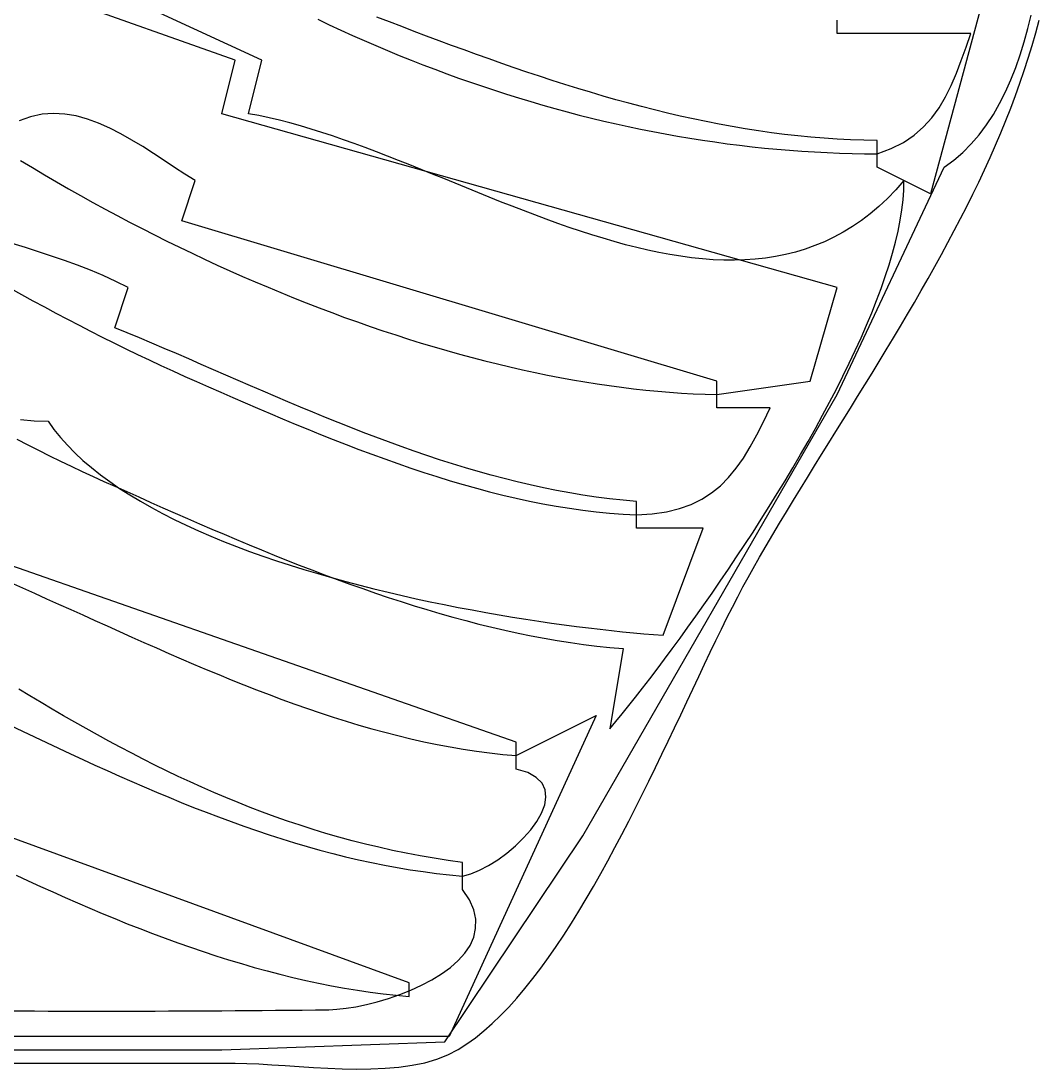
# Model space of a CAD drawing. Header units: metres. Extents: x 169 to 614, y 211 to 1165.
# Drawn here: x 536 to 612.1, y 218.6 to 296.9 of the extents above; entities that cross this region are included whole.
import ezdxf

# ---------------------------------------------------------------- set-up
doc = ezdxf.new("R2010")
doc.units = ezdxf.units.M

msp = doc.modelspace()

# ---------------------------------------------------------------- linework, layer by layer
for p, q in [((611, 310), (604, 284)), ((552, 294), (536, 299.6875)), ((554, 294), (541, 300)), ((558.1698, 297.0656), (559.0329, 296.6569)), ((563.5243, 296.867), (562.5994, 297.2225)), ((611.2765, 296.3709), (611.5252, 297.3754)), ((559.0329, 296.6569), (559.8989, 296.2556)), ((559.8989, 296.2556), (560.7675, 295.862)), ((564.4509, 296.5124), (563.5243, 296.867)), ((565.3791, 296.1592), (564.4509, 296.5124)), ((597, 296), (597, 297)), ((611.0006, 295.3807), (611.2765, 296.3709)), ((611.8527, 296.051), (612.1041, 297)), ((560.7675, 295.862), (561.6389, 295.4759)), ((561.6389, 295.4759), (562.513, 295.0976)), ((566.3091, 295.8078), (565.3791, 296.1592)), ((567.2408, 295.4587), (566.3091, 295.8078)), ((607, 296), (597, 296)), ((606.6466, 294.969), (607, 296)), ((611.5832, 295.1052), (611.8527, 296.051)), ((562.513, 295.0976), (563.3896, 294.727)), ((563.3896, 294.727), (564.2688, 294.3642)), ((568.1743, 295.1123), (567.2408, 295.4587)), ((569.1094, 294.7691), (568.1743, 295.1123)), ((570.0463, 294.4293), (569.1094, 294.7691)), ((606.2935, 293.9746), (606.6466, 294.969)), ((610.6959, 294.4086), (611.0006, 295.3807)), ((611.2963, 294.1624), (611.5832, 295.1052)), ((551, 290), (552, 294)), ((553, 290), (554, 294)), ((564.2688, 294.3642), (565.1505, 294.0093)), ((565.1505, 294.0093), (566.0347, 293.6624)), ((570.985, 294.0936), (570.0463, 294.4293)), ((571.9254, 293.7622), (570.985, 294.0936)), ((605.9281, 293.0212), (606.2935, 293.9746)), ((610.361, 293.4584), (610.6959, 294.4086)), ((610.9924, 293.2226), (611.2963, 294.1624)), ((566.0347, 293.6624), (566.9212, 293.3235)), ((566.9212, 293.3235), (567.8101, 292.9927)), ((572.8675, 293.4357), (571.9254, 293.7622)), ((573.8115, 293.1145), (572.8675, 293.4357)), ((574.7572, 292.7989), (573.8115, 293.1145)), ((609.9942, 292.5339), (610.361, 293.4584)), ((610.6723, 292.2857), (610.9924, 293.2226)), ((567.8101, 292.9927), (568.7013, 292.67)), ((568.7013, 292.67), (569.5947, 292.3555)), ((569.5947, 292.3555), (570.4903, 292.0493)), ((575.7047, 292.4895), (574.7572, 292.7989)), ((576.6541, 292.1867), (575.7047, 292.4895)), ((605.5378, 292.1132), (605.9281, 293.0212)), ((609.594, 291.6389), (609.9942, 292.5339)), ((570.4903, 292.0493), (571.3881, 291.7514)), ((571.3881, 291.7514), (572.288, 291.4619)), ((577.6052, 291.8908), (576.6541, 292.1867)), ((578.5581, 291.6023), (577.6052, 291.8908)), ((579.5129, 291.3217), (578.5581, 291.6023)), ((605.1099, 291.2547), (605.5378, 292.1132)), ((609.1587, 290.7773), (609.594, 291.6389)), ((610.3364, 291.3518), (610.6723, 292.2857)), ((572.288, 291.4619), (573.1899, 291.1809)), ((573.1899, 291.1809), (574.0937, 290.9083)), ((574.0937, 290.9083), (574.9996, 290.6444)), ((580.4695, 291.0493), (579.5129, 291.3217)), ((581.4279, 290.7857), (580.4695, 291.0493)), ((582.3882, 290.5311), (581.4279, 290.7857)), ((604.6318, 290.4502), (605.1099, 291.2547)), ((608.6869, 289.9529), (609.1587, 290.7773)), ((609.9853, 290.4208), (610.3364, 291.3518)), ((538.4009, 290.0241), (537.55, 289.9608)), ((539.2508, 289.9778), (538.4009, 290.0241)), ((540.0985, 289.8333), (539.2508, 289.9778)), ((597, 277), (551, 290)), ((553.7588, 289.8589), (553, 290)), ((574.9996, 290.6444), (575.9073, 290.3892)), ((575.9073, 290.3892), (576.8168, 290.1426)), ((576.8168, 290.1426), (577.7281, 289.9049)), ((583.3504, 290.2862), (582.3882, 290.5311)), ((584.3144, 290.0512), (583.3504, 290.2862)), ((585.2803, 289.8266), (584.3144, 290.0512)), ((604.0908, 289.7041), (604.6318, 290.4502)), ((609.6196, 289.4926), (609.9853, 290.4208)), ((536.6988, 289.7765), (535.8485, 289.46)), ((537.55, 289.9608), (536.6988, 289.7765)), ((540.943, 289.6019), (540.0985, 289.8333)), ((541.7835, 289.2949), (540.943, 289.6019)), ((542.6189, 288.9236), (541.7835, 289.2949)), ((554.5256, 289.6965), (553.7588, 289.8589)), ((555.2999, 289.514), (554.5256, 289.6965)), ((556.0815, 289.3124), (555.2999, 289.514)), ((556.8699, 289.093), (556.0815, 289.3124)), ((577.7281, 289.9049), (578.6412, 289.676)), ((578.6412, 289.676), (579.5559, 289.456)), ((579.5559, 289.456), (580.4722, 289.245)), ((580.4722, 289.245), (581.3901, 289.043)), ((586.2481, 289.6129), (585.2803, 289.8266)), ((587.2178, 289.4104), (586.2481, 289.6129)), ((588.1894, 289.2197), (587.2178, 289.4104)), ((589.1629, 289.0411), (588.1894, 289.2197)), ((603.4742, 289.0206), (604.0908, 289.7041)), ((608.1769, 289.1694), (608.6869, 289.9529)), ((609.24, 288.5672), (609.6196, 289.4926)), ((543.4482, 288.4994), (542.6189, 288.9236)), ((544.2704, 288.0336), (543.4482, 288.4994)), ((557.6649, 288.8569), (556.8699, 289.093)), ((558.4661, 288.6053), (557.6649, 288.8569)), ((559.2731, 288.3393), (558.4661, 288.6053)), ((581.3901, 289.043), (582.3096, 288.8501)), ((582.3096, 288.8501), (583.2305, 288.6664)), ((583.2305, 288.6664), (584.1528, 288.4919)), ((584.1528, 288.4919), (585.0765, 288.3267)), ((590.1383, 288.875), (589.1629, 289.0411)), ((591.1157, 288.722), (590.1383, 288.875)), ((592.0949, 288.5824), (591.1157, 288.722)), ((593.0762, 288.4566), (592.0949, 288.5824)), ((594.0594, 288.3451), (593.0762, 288.4566)), ((602.7695, 288.4041), (603.4742, 289.0206)), ((607.0362, 287.7406), (607.6272, 288.4307)), ((607.6272, 288.4307), (608.1769, 289.1694)), ((608.847, 287.6447), (609.24, 288.5672)), ((545.0845, 287.5375), (544.2704, 288.0336)), ((560.0857, 288.0602), (559.2731, 288.3393)), ((560.9034, 287.769), (560.0857, 288.0602)), ((561.7259, 287.467), (560.9034, 287.769)), ((585.0765, 288.3267), (586.0016, 288.1709)), ((586.0016, 288.1709), (586.9278, 288.0244)), ((586.9278, 288.0244), (587.8554, 287.8875)), ((587.8554, 287.8875), (588.784, 287.7601)), ((588.784, 287.7601), (589.7138, 287.6424)), ((589.7138, 287.6424), (590.6446, 287.5343)), ((595.0445, 288.2483), (594.0594, 288.3451)), ((596.0316, 288.1666), (595.0445, 288.2483)), ((597.0207, 288.1005), (596.0316, 288.1666)), ((598.0118, 288.0504), (597.0207, 288.1005)), ((599.0049, 288.0168), (598.0118, 288.0504)), ((600, 288), (599.0049, 288.0168)), ((600, 287), (600, 288)), ((601.045, 287.3894), (601.964, 287.859)), ((601.964, 287.859), (602.7695, 288.4041)), ((606.4024, 287.1029), (607.0362, 287.7406)), ((608.4412, 286.7249), (608.847, 287.6447)), ((545.8896, 287.0226), (545.0845, 287.5375)), ((546.6847, 286.5), (545.8896, 287.0226)), ((562.5529, 287.1553), (561.7259, 287.467)), ((563.3841, 286.8351), (562.5529, 287.1553)), ((590.6446, 287.5343), (591.5765, 287.436)), ((591.5765, 287.436), (592.5093, 287.3474)), ((592.5093, 287.3474), (593.443, 287.2688)), ((593.443, 287.2688), (594.3775, 287.2001)), ((594.3775, 287.2001), (595.3129, 287.1413)), ((595.3129, 287.1413), (596.249, 287.0927)), ((596.249, 287.0927), (597.1858, 287.0541)), ((597.1858, 287.0541), (598.1233, 287.0258)), ((598.1233, 287.0258), (599.0613, 287.0077)), ((599.0613, 287.0077), (600, 287)), ((600, 287), (601.045, 287.3894)), ((600, 286), (600, 287)), ((605.7242, 286.5214), (606.4024, 287.1029)), ((535.9438, 286.5048), (536.8319, 285.9675)), ((547.4688, 285.9811), (546.6847, 286.5)), ((564.219, 286.5075), (563.3841, 286.8351)), ((565.0574, 286.1738), (564.219, 286.5075)), ((565.8988, 285.835), (565.0574, 286.1738)), ((605, 286), (605.7242, 286.5214)), ((608.0231, 285.8078), (608.4412, 286.7249)), ((536.8319, 285.9675), (537.7251, 285.4361)), ((537.7251, 285.4361), (538.6232, 284.9106)), ((548.2409, 285.4773), (547.4688, 285.9811)), ((549, 285), (548.2409, 285.4773)), ((566.743, 285.4924), (565.8988, 285.835)), ((567.5897, 285.1471), (566.743, 285.4924)), ((597, 269), (605, 286)), ((604, 284), (600, 286)), ((607.5935, 284.8934), (608.0231, 285.8078)), ((538.6232, 284.9106), (539.5261, 284.3913)), ((548, 282), (549, 285)), ((568.4383, 284.8002), (567.5897, 285.1471)), ((569.2888, 284.4531), (568.4383, 284.8002)), ((602, 285), (601.3882, 284.3087)), ((601.9854, 284.2947), (602, 285)), ((607.1527, 283.9816), (607.5935, 284.8934)), ((539.5261, 284.3913), (540.4335, 283.8783)), ((540.4335, 283.8783), (541.3453, 283.3716)), ((570.1405, 284.1067), (569.2888, 284.4531)), ((570.9934, 283.7623), (570.1405, 284.1067)), ((571.8469, 283.4211), (570.9934, 283.7623)), ((601.3882, 284.3087), (600.7636, 283.6662)), ((601.9329, 283.5636), (601.9854, 284.2947)), ((606.7015, 283.0725), (607.1527, 283.9816)), ((541.3453, 283.3716), (542.2612, 282.8714)), ((572.7007, 283.0841), (571.8469, 283.4211)), ((573.5545, 282.7527), (572.7007, 283.0841)), ((600.1267, 283.0711), (599.4777, 282.5223)), ((600.7636, 283.6662), (600.1267, 283.0711)), ((601.8437, 282.8082), (601.9329, 283.5636)), ((606.2404, 282.1659), (606.7015, 283.0725)), ((542.2612, 282.8714), (543.181, 282.3779)), ((543.181, 282.3779), (544.1046, 281.8911)), ((574.408, 282.4279), (573.5545, 282.7527)), ((575.2609, 282.1109), (574.408, 282.4279)), ((599.4777, 282.5223), (598.817, 282.0186)), ((601.719, 282.0295), (601.8437, 282.8082)), ((605.77, 281.2619), (606.2404, 282.1659)), ((544.1046, 281.8911), (545.0316, 281.4112)), ((545.0316, 281.4112), (545.962, 280.9384)), ((588, 270), (548, 282)), ((576.1126, 281.8029), (575.2609, 282.1109)), ((576.963, 281.505), (576.1126, 281.8029)), ((577.8117, 281.2185), (576.963, 281.505)), ((598.145, 281.5589), (597.4619, 281.142)), ((598.817, 282.0186), (598.145, 281.5589)), ((601.5602, 281.2289), (601.719, 282.0295)), ((545.962, 280.9384), (546.8956, 280.4726)), ((578.6583, 280.9444), (577.8117, 281.2185)), ((579.5025, 280.6839), (578.6583, 280.9444)), ((580.344, 280.4383), (579.5025, 280.6839)), ((596.7682, 280.7667), (596.0641, 280.4319)), ((597.4619, 281.142), (596.7682, 280.7667)), ((601.3683, 280.4076), (601.5602, 281.2289)), ((605.2909, 280.3605), (605.77, 281.2619)), ((536.3088, 279.9923), (535.3313, 280.2982)), ((537.2873, 279.6812), (536.3088, 279.9923)), ((546.8956, 280.4726), (547.832, 280.0142)), ((547.832, 280.0142), (548.7712, 279.5631)), ((581.1823, 280.2087), (580.344, 280.4383)), ((582.0172, 279.9962), (581.1823, 280.2087)), ((582.8483, 279.802), (582.0172, 279.9962)), ((583.6753, 279.6272), (582.8483, 279.802)), ((594.6264, 279.8791), (593.8934, 279.6587)), ((595.3501, 280.1364), (594.6264, 279.8791)), ((596.0641, 280.4319), (595.3501, 280.1364)), ((601.1448, 279.567), (601.3683, 280.4076)), ((604.8037, 279.4615), (605.2909, 280.3605)), ((538.2649, 279.3606), (537.2873, 279.6812)), ((539.2396, 279.0264), (538.2649, 279.3606)), ((540.2094, 278.6741), (539.2396, 279.0264)), ((548.7712, 279.5631), (549.7129, 279.1196)), ((549.7129, 279.1196), (550.6569, 278.6837)), ((584.4978, 279.4731), (583.6753, 279.6272)), ((585.3155, 279.3409), (584.4978, 279.4731)), ((586.128, 279.2316), (585.3155, 279.3409)), ((586.935, 279.1464), (586.128, 279.2316)), ((587.7362, 279.0865), (586.935, 279.1464)), ((588.5312, 279.0532), (587.7362, 279.0865)), ((589.3196, 279.0474), (588.5312, 279.0532)), ((590.1011, 279.0705), (589.3196, 279.0474)), ((590.8754, 279.1235), (590.1011, 279.0705)), ((591.6421, 279.2077), (590.8754, 279.1235)), ((592.4009, 279.3242), (591.6421, 279.2077)), ((593.1515, 279.4741), (592.4009, 279.3242)), ((593.8934, 279.6587), (593.1515, 279.4741)), ((600.8908, 278.7082), (601.1448, 279.567)), ((604.309, 278.5649), (604.8037, 279.4615)), ((541.1723, 278.2996), (540.2094, 278.6741)), ((542.1264, 277.8986), (541.1723, 278.2996)), ((550.6569, 278.6837), (551.603, 278.2557)), ((551.603, 278.2557), (552.551, 277.8355)), ((600.6075, 277.8325), (600.8908, 278.7082)), ((603.8073, 277.6707), (604.309, 278.5649)), ((543.0696, 277.4668), (542.1264, 277.8986)), ((544, 277), (543.0696, 277.4668)), ((552.551, 277.8355), (553.5008, 277.4234)), ((600.2963, 276.9412), (600.6075, 277.8325)), ((603.2992, 276.779), (603.8073, 277.6707)), ((535.1688, 276.9658), (536.0205, 276.4882)), ((543, 274), (544, 277)), ((553.5008, 277.4234), (554.452, 277.0194)), ((554.452, 277.0194), (555.4046, 276.6238)), ((595, 270), (597, 277)), ((599.9583, 276.0356), (600.2963, 276.9412)), ((602.7854, 275.8895), (603.2992, 276.779)), ((536.0205, 276.4882), (536.875, 276.0159)), ((536.875, 276.0159), (537.7322, 275.5489)), ((555.4046, 276.6238), (556.3582, 276.2365)), ((556.3582, 276.2365), (557.3128, 275.8579)), ((599.5948, 275.1169), (599.9583, 276.0356)), ((602.2663, 275.0024), (602.7854, 275.8895)), ((537.7322, 275.5489), (538.5922, 275.0872)), ((538.5922, 275.0872), (539.4548, 274.6308)), ((557.3128, 275.8579), (558.2681, 275.4879)), ((558.2681, 275.4879), (559.2238, 275.1267)), ((559.2238, 275.1267), (560.1799, 274.7745)), ((599.207, 274.1864), (599.5948, 275.1169)), ((539.4548, 274.6308), (540.32, 274.1797)), ((560.1799, 274.7745), (561.136, 274.4313)), ((561.136, 274.4313), (562.0921, 274.0973)), ((601.7427, 274.1175), (602.2663, 275.0024)), ((540.32, 274.1797), (541.1878, 273.734)), ((541.1878, 273.734), (542.0581, 273.2937)), ((543.9186, 273.6205), (543, 274)), ((544.8378, 273.236), (543.9186, 273.6205)), ((562.0921, 274.0973), (563.0479, 273.7727)), ((563.0479, 273.7727), (564.0031, 273.4575)), ((598.7962, 273.2453), (599.207, 274.1864)), ((601.215, 273.2349), (601.7427, 274.1175)), ((542.0581, 273.2937), (542.931, 272.8587)), ((542.931, 272.8587), (543.8063, 272.4292)), ((545.7576, 272.8471), (544.8378, 273.236)), ((546.6782, 272.4545), (545.7576, 272.8471)), ((564.0031, 273.4575), (564.9576, 273.1519)), ((564.9576, 273.1519), (565.9113, 272.856)), ((565.9113, 272.856), (566.8638, 272.5699)), ((598.3636, 272.295), (598.7962, 273.2453)), ((600.6839, 272.3545), (601.215, 273.2349)), ((543.8063, 272.4292), (544.6841, 272.0051)), ((544.6841, 272.0051), (545.5643, 271.5864)), ((547.5997, 272.0587), (546.6782, 272.4545)), ((548.522, 271.6605), (547.5997, 272.0587)), ((566.8638, 272.5699), (567.815, 272.2938)), ((567.815, 272.2938), (568.7646, 272.0278)), ((568.7646, 272.0278), (569.7126, 271.772)), ((597.9105, 271.3366), (598.3636, 272.295)), ((600.1499, 271.4763), (600.6839, 272.3545)), ((545.5643, 271.5864), (546.4469, 271.1732)), ((546.4469, 271.1732), (547.3317, 270.7655)), ((549.4453, 271.2603), (548.522, 271.6605)), ((550.3697, 270.8589), (549.4453, 271.2603)), ((569.7126, 271.772), (570.6586, 271.5265)), ((570.6586, 271.5265), (571.6025, 271.2916)), ((571.6025, 271.2916), (572.5441, 271.0672)), ((597.4381, 270.3715), (597.9105, 271.3366)), ((599.6137, 270.6002), (600.1499, 271.4763)), ((547.3317, 270.7655), (548.2189, 270.3633)), ((551.2952, 270.4569), (550.3697, 270.8589)), ((552.222, 270.0548), (551.2952, 270.4569)), ((572.5441, 271.0672), (573.4832, 270.8536)), ((573.4832, 270.8536), (574.4195, 270.6508)), ((574.4195, 270.6508), (575.3529, 270.459)), ((575.3529, 270.459), (576.2832, 270.2784)), ((599.0758, 269.7262), (599.6137, 270.6002)), ((548.2189, 270.3633), (549.1083, 269.9667)), ((549.1083, 269.9667), (550, 269.5756)), ((553.15, 269.6534), (552.222, 270.0548)), ((554.0795, 269.2532), (553.15, 269.6534)), ((576.2832, 270.2784), (577.2101, 270.109)), ((577.2101, 270.109), (578.1335, 269.9509)), ((578.1335, 269.9509), (579.0532, 269.8044)), ((579.0532, 269.8044), (579.9689, 269.6695)), ((579.9689, 269.6695), (580.8805, 269.5464)), ((588, 269), (595, 270)), ((588, 269), (588, 270)), ((596.9476, 269.4009), (597.4381, 270.3715)), ((598.5368, 268.8543), (599.0758, 269.7262)), ((550, 269.5756), (550.9115, 269.1792)), ((550.9115, 269.1792), (551.8281, 268.7815)), ((555.0104, 268.8549), (554.0795, 269.2532)), ((555.9429, 268.4591), (555.0104, 268.8549)), ((578, 236), (597, 269)), ((580.8805, 269.5464), (581.7878, 269.4351)), ((581.7878, 269.4351), (582.6905, 269.3359)), ((582.6905, 269.3359), (583.5884, 269.2488)), ((583.5884, 269.2488), (584.4814, 269.174)), ((584.4814, 269.174), (585.3693, 269.1115)), ((585.3693, 269.1115), (586.2518, 269.0616)), ((586.2518, 269.0616), (587.1287, 269.0244)), ((587.1287, 269.0244), (588, 269)), ((588, 268), (588, 269)), ((596.4403, 268.4261), (596.9476, 269.4009)), ((597.9973, 267.9844), (598.5368, 268.8543)), ((551.8281, 268.7815), (552.7498, 268.3831)), ((552.7498, 268.3831), (553.6764, 267.9849)), ((556.877, 268.0665), (555.9429, 268.4591)), ((557.8128, 267.6775), (556.877, 268.0665)), ((595.9174, 267.4482), (596.4403, 268.4261)), ((553.6764, 267.9849), (554.6077, 267.5876)), ((554.6077, 267.5876), (555.5435, 267.1921)), ((558.7504, 267.2929), (557.8128, 267.6775)), ((559.6899, 266.9134), (558.7504, 267.2929)), ((592, 268), (588, 268)), ((591.5003, 266.9572), (592, 268)), ((595.3803, 266.4687), (595.9174, 267.4482)), ((597.4579, 267.1164), (597.9973, 267.9844)), ((535.9534, 267.1282), (536.9702, 267.0284)), ((536.9702, 267.0284), (538, 267)), ((538, 267), (538.443, 266.3886)), ((555.5435, 267.1921), (556.4838, 266.799)), ((556.4838, 266.799), (557.4284, 266.4092)), ((560.6313, 266.5394), (559.6899, 266.9134)), ((561.5748, 266.1717), (560.6313, 266.5394)), ((591.006, 265.9839), (591.5003, 266.9572)), ((594.83, 265.4888), (595.3803, 266.4687)), ((596.9191, 266.2505), (597.4579, 267.1164)), ((538.443, 266.3886), (538.9274, 265.7911)), ((538.9274, 265.7911), (539.4516, 265.2073)), ((557.4284, 266.4092), (558.3771, 266.0234)), ((558.3771, 266.0234), (559.3297, 265.6424)), ((562.5203, 265.8109), (561.5748, 266.1717)), ((563.4681, 265.4575), (562.5203, 265.8109)), ((590.5074, 265.0809), (591.006, 265.9839)), ((596.3816, 265.3865), (596.9191, 266.2505)), ((535.6714, 265.6554), (536.4833, 265.2408)), ((536.4833, 265.2408), (537.2959, 264.8322)), ((539.4516, 265.2073), (540.0144, 264.6373)), ((559.3297, 265.6424), (560.2862, 265.2671)), ((560.2862, 265.2671), (561.2464, 264.8981)), ((561.2464, 264.8981), (562.2102, 264.5362)), ((564.4182, 265.1123), (563.4681, 265.4575)), ((565.3706, 264.7758), (564.4182, 265.1123)), ((589.9949, 264.2489), (590.5074, 265.0809)), ((594.2679, 264.5097), (594.83, 265.4888)), ((595.8459, 264.5244), (596.3816, 265.3865)), ((537.2959, 264.8322), (538.1092, 264.4294)), ((538.1092, 264.4294), (538.9231, 264.0326)), ((540.0144, 264.6373), (540.6142, 264.0807)), ((562.2102, 264.5362), (563.1773, 264.1823)), ((563.1773, 264.1823), (564.1476, 263.8371)), ((566.3254, 264.4487), (565.3706, 264.7758)), ((567.2828, 264.1316), (566.3254, 264.4487)), ((568.2427, 263.8252), (567.2828, 264.1316)), ((589.4589, 263.4887), (589.9949, 264.2489)), ((593.6952, 263.5327), (594.2679, 264.5097)), ((595.3127, 263.6641), (595.8459, 264.5244)), ((538.9231, 264.0326), (539.7375, 263.6417)), ((539.7375, 263.6417), (540.5525, 263.2569)), ((540.6142, 264.0807), (541.2495, 263.5376)), ((541.2495, 263.5376), (541.919, 263.0078)), ((564.1476, 263.8371), (565.1211, 263.5014)), ((565.1211, 263.5014), (566.0975, 263.176)), ((569.2053, 263.5299), (568.2427, 263.8252)), ((570.1707, 263.2466), (569.2053, 263.5299)), ((588.8899, 262.801), (589.4589, 263.4887)), ((593.1131, 262.559), (593.6952, 263.5327)), ((594.7824, 262.8057), (595.3127, 263.6641)), ((540.5525, 263.2569), (541.3679, 262.8781)), ((541.3679, 262.8781), (542.1838, 262.5054)), ((541.919, 263.0078), (542.6212, 262.4911)), ((566.0975, 263.176), (567.0767, 262.8616)), ((567.0767, 262.8616), (568.0585, 262.559)), ((568.0585, 262.559), (569.0429, 262.269)), ((571.139, 262.9757), (570.1707, 263.2466)), ((572.1101, 262.718), (571.139, 262.9757)), ((573.0843, 262.474), (572.1101, 262.718)), ((588.2783, 262.1866), (588.8899, 262.801)), ((592.5229, 261.59), (593.1131, 262.559)), ((594.2558, 261.9491), (594.7824, 262.8057)), ((542.1838, 262.5054), (543, 262.1388)), ((542.6212, 262.4911), (543.3547, 261.9875)), ((543, 262.1388), (543.8935, 261.7409)), ((543.3547, 261.9875), (544.118, 261.4968)), ((569.0429, 262.269), (570.0296, 261.9924)), ((570.0296, 261.9924), (571.0185, 261.73)), ((574.0615, 262.2444), (573.0843, 262.474)), ((575.0419, 262.0298), (574.0615, 262.2444)), ((576.0255, 261.8308), (575.0419, 262.0298)), ((577.0125, 261.648), (576.0255, 261.8308)), ((587.6145, 261.6461), (588.2783, 262.1866)), ((593.7333, 261.0942), (594.2558, 261.9491)), ((543.8935, 261.7409), (544.791, 261.3418)), ((544.118, 261.4968), (544.9096, 261.019)), ((544.791, 261.3418), (545.6924, 260.9418)), ((544.9096, 261.019), (545.7282, 260.5538)), ((571.0185, 261.73), (572.0095, 261.4825)), ((572.0095, 261.4825), (573.0024, 261.2507)), ((573.0024, 261.2507), (573.997, 261.0354)), ((573.997, 261.0354), (574.9933, 260.8373)), ((578.0028, 261.4822), (577.0125, 261.648)), ((578.9967, 261.3338), (578.0028, 261.4822)), ((579.9941, 261.2036), (578.9967, 261.3338)), ((580.9952, 261.0921), (579.9941, 261.2036)), ((582, 261), (580.9952, 261.0921)), ((582, 260), (582, 261)), ((586.0921, 260.7903), (586.889, 261.1805)), ((586.889, 261.1805), (587.6145, 261.6461)), ((591.9258, 260.6268), (592.5229, 261.59)), ((593.2156, 260.2411), (593.7333, 261.0942)), ((545.6924, 260.9418), (546.5976, 260.5415)), ((545.7282, 260.5538), (546.5722, 260.1013)), ((546.5976, 260.5415), (547.5066, 260.1414)), ((574.9933, 260.8373), (575.991, 260.6573)), ((575.991, 260.6573), (576.9901, 260.4962)), ((576.9901, 260.4962), (577.9903, 260.3546)), ((577.9903, 260.3546), (578.9915, 260.2334)), ((578.9915, 260.2334), (579.9937, 260.1334)), ((583.1779, 260.0805), (584.2461, 260.2396)), ((584.2461, 260.2396), (585.2144, 260.4765)), ((585.2144, 260.4765), (586.0921, 260.7903)), ((591.3231, 259.6708), (591.9258, 260.6268)), ((592.7032, 259.3896), (593.2156, 260.2411)), ((546.5722, 260.1013), (547.4404, 259.6612)), ((547.4404, 259.6612), (548.3311, 259.2334)), ((547.5066, 260.1414), (548.4192, 259.7418)), ((548.4192, 259.7418), (549.3354, 259.3434)), ((579.9937, 260.1334), (580.9965, 260.0553)), ((580.9965, 260.0553), (582, 260)), ((582, 260), (583.1779, 260.0805)), ((582, 259), (582, 260)), ((590.716, 258.7233), (591.3231, 259.6708)), ((548.3311, 259.2334), (549.2429, 258.8179)), ((549.2429, 258.8179), (550.1745, 258.4145)), ((549.3354, 259.3434), (550.2551, 258.9466)), ((550.2551, 258.9466), (551.1782, 258.5519)), ((587, 259), (582, 259)), ((584, 251), (587, 259)), ((590.1058, 257.7854), (590.716, 258.7233)), ((592.1968, 258.5398), (592.7032, 259.3896)), ((550.1745, 258.4145), (551.1244, 258.023)), ((551.1244, 258.023), (552.0911, 257.6435)), ((551.1782, 258.5519), (552.1046, 258.1598)), ((552.1046, 258.1598), (553.0341, 257.7707)), ((591.6969, 257.6916), (592.1968, 258.5398)), ((552.0911, 257.6435), (553.0732, 257.2757)), ((553.0341, 257.7707), (553.9669, 257.3851)), ((553.0732, 257.2757), (554.0693, 256.9195)), ((553.9669, 257.3851), (554.9026, 257.0036)), ((589.4937, 256.8584), (590.1058, 257.7854)), ((591.2041, 256.845), (591.6969, 257.6916)), ((573, 243), (533, 257)), ((554.0693, 256.9195), (555.0779, 256.5748)), ((554.9026, 257.0036), (555.8413, 256.6266)), ((555.0779, 256.5748), (556.0975, 256.2416)), ((555.8413, 256.6266), (556.7829, 256.2546)), ((588.8809, 255.9437), (589.4937, 256.8584)), ((590.7191, 256), (591.2041, 256.845)), ((556.0975, 256.2416), (557.1268, 255.9196)), ((556.7829, 256.2546), (557.7273, 255.8881)), ((557.1268, 255.9196), (558.1642, 255.6087)), ((557.7273, 255.8881), (558.6743, 255.5276)), ((558.1642, 255.6087), (559.2084, 255.3089)), ((558.6743, 255.5276), (559.624, 255.1735)), ((588.2687, 255.0424), (588.8809, 255.9437)), ((590.3427, 255.3268), (590.7191, 256)), ((535.2017, 254.9542), (536.0993, 254.5437)), ((559.2084, 255.3089), (560.2579, 255.0201)), ((559.624, 255.1735), (560.5762, 254.8264)), ((560.2579, 255.0201), (561.3113, 254.742)), ((560.5762, 254.8264), (561.5308, 254.4867)), ((561.3113, 254.742), (562.367, 254.4746)), ((587.6583, 254.1559), (588.2687, 255.0424)), ((589.9596, 254.6182), (590.3427, 255.3268)), ((536.0993, 254.5437), (537, 254.1388)), ((537, 254.1388), (537.8957, 253.7383)), ((561.5308, 254.4867), (562.4878, 254.1549)), ((562.367, 254.4746), (563.4238, 254.2178)), ((562.4878, 254.1549), (563.447, 253.8315)), ((563.4238, 254.2178), (564.4801, 253.9714)), ((564.4801, 253.9714), (565.5344, 253.7353)), ((587.0509, 253.2853), (587.6583, 254.1559)), ((589.5698, 253.8759), (589.9596, 254.6182)), ((537.8957, 253.7383), (538.7948, 253.3342)), ((538.7948, 253.3342), (539.697, 252.9272)), ((563.447, 253.8315), (564.4084, 253.517)), ((564.4084, 253.517), (565.3719, 253.2118)), ((565.3719, 253.2118), (566.3374, 252.9165)), ((565.5344, 253.7353), (566.5854, 253.5095)), ((566.5854, 253.5095), (567.6317, 253.2937)), ((567.6317, 253.2937), (568.6716, 253.0879)), ((586.4479, 252.4321), (587.0509, 253.2853)), ((589.1734, 253.1022), (589.5698, 253.8759)), ((539.697, 252.9272), (540.6025, 252.518)), ((540.6025, 252.518), (541.5111, 252.1073)), ((566.3374, 252.9165), (567.3048, 252.6316)), ((567.3048, 252.6316), (568.274, 252.3575)), ((568.274, 252.3575), (569.2449, 252.0947)), ((568.6716, 253.0879), (569.7039, 252.892)), ((569.7039, 252.892), (570.7271, 252.7058)), ((570.7271, 252.7058), (571.7398, 252.5292)), ((571.7398, 252.5292), (572.7404, 252.3621)), ((572.7404, 252.3621), (573.7275, 252.2044)), ((585.8505, 251.5973), (586.4479, 252.4321)), ((588.7702, 252.299), (589.1734, 253.1022)), ((541.5111, 252.1073), (542.4228, 251.6955)), ((542.4228, 251.6955), (543.3375, 251.2836)), ((569.2449, 252.0947), (570.2175, 251.8436)), ((570.2175, 251.8436), (571.1917, 251.6049)), ((571.1917, 251.6049), (572.1673, 251.3789)), ((573.7275, 252.2044), (574.6998, 252.0559)), ((574.6998, 252.0559), (575.6558, 251.9166)), ((575.6558, 251.9166), (576.594, 251.7863)), ((576.594, 251.7863), (577.5129, 251.6649)), ((577.5129, 251.6649), (578.4113, 251.5523)), ((585.2598, 250.7824), (585.8505, 251.5973)), ((588.3605, 251.4684), (588.7702, 252.299)), ((543.3375, 251.2836), (544.2553, 250.872)), ((544.2553, 250.872), (545.1761, 250.4615)), ((572.1673, 251.3789), (573.1443, 251.1662)), ((573.1443, 251.1662), (574.1226, 250.9673)), ((574.1226, 250.9673), (575.1022, 250.7825)), ((578.4113, 251.5523), (579.2875, 251.4484)), ((579.2875, 251.4484), (580.1401, 251.3529)), ((580.1401, 251.3529), (580.9678, 251.266)), ((580.9678, 251.266), (581.7691, 251.1873)), ((581.7691, 251.1873), (582.5425, 251.1168)), ((582.5425, 251.1168), (583.2866, 251.0544)), ((583.2866, 251.0544), (584, 251)), ((587.9441, 250.6124), (588.3605, 251.4684)), ((545.1761, 250.4615), (546.0998, 250.0528)), ((546.0998, 250.0528), (547.0264, 249.6464)), ((575.1022, 250.7825), (576.0828, 250.6125)), ((576.0828, 250.6125), (577.0645, 250.4577)), ((577.0645, 250.4577), (578.0472, 250.3185)), ((578.0472, 250.3185), (579.0307, 250.1955)), ((579.0307, 250.1955), (580.015, 250.0892)), ((580.015, 250.0892), (581, 250)), ((584.6771, 249.9885), (585.2598, 250.7824)), ((587.521, 249.733), (587.9441, 250.6124)), ((547.0264, 249.6464), (547.9559, 249.2431)), ((547.9559, 249.2431), (548.8882, 248.8435)), ((581, 250), (580, 244)), ((584.1038, 249.217), (584.6771, 249.9885)), ((587.0914, 248.8323), (587.521, 249.733)), ((548.8882, 248.8435), (549.8233, 248.4483)), ((549.8233, 248.4483), (550.7612, 248.0581)), ((582.9899, 247.7459), (583.5409, 248.469)), ((583.5409, 248.469), (584.1038, 249.217)), ((586.6552, 247.9123), (587.0914, 248.8323)), ((550.7612, 248.0581), (551.7018, 247.6736)), ((551.7018, 247.6736), (552.645, 247.2955)), ((582.4518, 247.0489), (582.9899, 247.7459)), ((586.2124, 246.975), (586.6552, 247.9123)), ((536.6445, 246.4607), (535.8095, 246.9637)), ((552.645, 247.2955), (553.5909, 246.9245)), ((553.5909, 246.9245), (554.5393, 246.5611)), ((581.9279, 246.3793), (582.4518, 247.0489)), ((585.7631, 246.0224), (586.2124, 246.975)), ((537.4808, 245.9622), (536.6445, 246.4607)), ((554.5393, 246.5611), (555.4903, 246.2061)), ((555.4903, 246.2061), (556.4439, 245.8601)), ((581.4196, 245.7383), (581.9279, 246.3793)), ((538.3187, 245.4685), (537.4808, 245.9622)), ((539.1585, 244.98), (538.3187, 245.4685)), ((556.4439, 245.8601), (557.3999, 245.5238)), ((557.3999, 245.5238), (558.3583, 245.1978)), ((580.928, 245.1273), (581.4196, 245.7383)), ((585.3072, 245.0567), (585.7631, 246.0224)), ((540.0006, 244.497), (539.1585, 244.98)), ((558.3583, 245.1978), (559.3191, 244.8828)), ((559.3191, 244.8828), (560.2823, 244.5795)), ((560.2823, 244.5795), (561.2478, 244.2886)), ((579, 245), (568, 221)), ((573, 242), (579, 245)), ((580, 244), (580.4544, 244.5474)), ((580.4544, 244.5474), (580.928, 245.1273)), ((584.8449, 244.0798), (585.3072, 245.0567)), ((535.1881, 244.2612), (536.083, 243.8336)), ((536.083, 243.8336), (536.9806, 243.4064)), ((540.8453, 244.0198), (540.0006, 244.497)), ((541.693, 243.5487), (540.8453, 244.0198)), ((561.2478, 244.2886), (562.2156, 244.0106)), ((562.2156, 244.0106), (563.1856, 243.7463)), ((563.1856, 243.7463), (564.1578, 243.4963)), ((584.376, 243.0937), (584.8449, 244.0798)), ((536.9806, 243.4064), (537.8809, 242.9801)), ((537.8809, 242.9801), (538.7839, 242.5553)), ((542.5438, 243.0841), (541.693, 243.5487)), ((543.3982, 242.6262), (542.5438, 243.0841)), ((564.1578, 243.4963), (565.1321, 243.2613)), ((565.1321, 243.2613), (566.1086, 243.0419)), ((566.1086, 243.0419), (567.0872, 242.8388)), ((573, 242), (573, 243)), ((583.9006, 242.1006), (584.376, 243.0937)), ((538.7839, 242.5553), (539.6895, 242.1324)), ((544.2566, 242.1755), (543.3982, 242.6262)), ((545.1191, 241.7321), (544.2566, 242.1755)), ((567.0872, 242.8388), (568.0678, 242.6527)), ((568.0678, 242.6527), (569.0504, 242.4842)), ((569.0504, 242.4842), (570.0349, 242.3341)), ((570.0349, 242.3341), (571.0214, 242.2029)), ((571.0214, 242.2029), (572.0098, 242.0913)), ((539.6895, 242.1324), (540.5977, 241.7122)), ((540.5977, 241.7122), (541.5085, 241.295)), ((545.9861, 241.2965), (545.1191, 241.7321)), ((572.0098, 242.0913), (573, 242)), ((573, 241), (573, 242)), ((583.4187, 241.1023), (583.9006, 242.1006)), ((541.5085, 241.295), (542.422, 240.8815)), ((542.422, 240.8815), (543.338, 240.4722)), ((546.8581, 240.8689), (545.9861, 241.2965)), ((547.7352, 240.4497), (546.8581, 240.8689)), ((573.8694, 240.7333), (573, 241)), ((574.5094, 240.3772), (573.8694, 240.7333)), ((582.9304, 240.1011), (583.4187, 241.1023)), ((565, 225), (524, 240)), ((543.338, 240.4722), (544.2566, 240.0677)), ((544.2566, 240.0677), (545.1778, 239.6684)), ((548.6178, 240.0393), (547.7352, 240.4497)), ((549.5063, 239.6378), (548.6178, 240.0393)), ((574.9381, 239.9447), (574.5094, 240.3772)), ((575.174, 239.4483), (574.9381, 239.9447)), ((582.4357, 239.0988), (582.9304, 240.1011)), ((545.1778, 239.6684), (546.1015, 239.2749)), ((546.1015, 239.2749), (547.0278, 238.8879)), ((550.4009, 239.2457), (549.5063, 239.6378)), ((551.302, 238.8633), (550.4009, 239.2457)), ((575.2352, 238.9009), (575.174, 239.4483)), ((581.9345, 238.0975), (582.4357, 239.0988)), ((547.0278, 238.8879), (547.9566, 238.5077)), ((547.9566, 238.5077), (548.8879, 238.135)), ((552.2099, 238.4908), (551.302, 238.8633)), ((553.1249, 238.1287), (552.2099, 238.4908)), ((574.9068, 237.7041), (575.1401, 238.3152)), ((575.1401, 238.3152), (575.2352, 238.9009)), ((548.8879, 238.135), (549.8217, 237.7704)), ((549.8217, 237.7704), (550.7579, 237.4143)), ((554.0474, 237.7772), (553.1249, 238.1287)), ((554.9777, 237.4367), (554.0474, 237.7772)), ((574.5538, 237.0802), (574.9068, 237.7041)), ((581.4269, 237.0994), (581.9345, 238.0975)), ((550.7579, 237.4143), (551.6967, 237.0673)), ((551.6967, 237.0673), (552.6379, 236.7299)), ((552.6379, 236.7299), (553.5815, 236.4028)), ((555.9161, 237.1074), (554.9777, 237.4367)), ((556.8629, 236.7897), (555.9161, 237.1074)), ((557.8184, 236.484), (556.8629, 236.7897)), ((574.0992, 236.4564), (574.5538, 237.0802)), ((580.9129, 236.1063), (581.4269, 237.0994)), ((553.5815, 236.4028), (554.5275, 236.0863)), ((554.5275, 236.0863), (555.476, 235.7812)), ((558.7831, 236.1905), (557.8184, 236.484)), ((559.7571, 235.9096), (558.7831, 236.1905)), ((560.7409, 235.6416), (559.7571, 235.9096)), ((567.6713, 220.6034), (578, 236)), ((573.5613, 235.8454), (574.0992, 236.4564)), ((580.3926, 235.1203), (580.9129, 236.1063)), ((555.476, 235.7812), (556.4269, 235.4879)), ((556.4269, 235.4879), (557.3801, 235.207)), ((557.3801, 235.207), (558.3357, 234.939)), ((561.7347, 235.3867), (560.7409, 235.6416)), ((562.7389, 235.1454), (561.7347, 235.3867)), ((563.7537, 234.918), (562.7389, 235.1454)), ((572.3089, 234.7129), (572.9585, 235.26)), ((572.9585, 235.26), (573.5613, 235.8454)), ((579.8659, 234.1435), (580.3926, 235.1203)), ((558.3357, 234.939), (559.2937, 234.6845)), ((559.2937, 234.6845), (560.254, 234.4439)), ((560.254, 234.4439), (561.2166, 234.218)), ((564.7796, 234.7048), (563.7537, 234.918)), ((565.8169, 234.506), (564.7796, 234.7048)), ((566.8658, 234.3221), (565.8169, 234.506)), ((571.6309, 234.217), (572.3089, 234.7129)), ((561.2166, 234.218), (562.1816, 234.0071)), ((562.1816, 234.0071), (563.1489, 233.8119)), ((563.1489, 233.8119), (564.1184, 233.6329)), ((564.1184, 233.6329), (565.0902, 233.4707)), ((567.9267, 234.1533), (566.8658, 234.3221)), ((569, 234), (567.9267, 234.1533)), ((569, 233), (569, 234)), ((570.2627, 233.4296), (570.9427, 233.785)), ((570.9427, 233.785), (571.6309, 234.217)), ((579.3328, 233.1778), (579.8659, 234.1435)), ((535.6062, 233.0607), (536.5173, 232.6379)), ((565.0902, 233.4707), (566.0643, 233.3257)), ((566.0643, 233.3257), (567.0406, 233.1986)), ((567.0406, 233.1986), (568.0192, 233.0898)), ((568.0192, 233.0898), (569, 233)), ((569, 233), (569.609, 233.1637)), ((569, 232), (569, 233)), ((569.609, 233.1637), (570.2627, 233.4296)), ((578.7934, 232.2254), (579.3328, 233.1778)), ((536.5173, 232.6379), (537.4321, 232.219)), ((537.4321, 232.219), (538.3504, 231.8044)), ((569.5056, 231.2249), (569, 232)), ((578.2477, 231.2883), (578.7934, 232.2254)), ((538.3504, 231.8044), (539.2721, 231.3945)), ((539.2721, 231.3945), (540.197, 230.99)), ((569.8281, 230.4794), (569.5056, 231.2249)), ((577.6957, 230.3684), (578.2477, 231.2883)), ((540.197, 230.99), (541.1251, 230.5914)), ((541.1251, 230.5914), (542.0563, 230.1991)), ((569.9808, 229.7642), (569.8281, 230.4794)), ((542.0563, 230.1991), (542.9903, 229.8136)), ((542.9903, 229.8136), (543.9272, 229.4355)), ((569.9772, 229.0802), (569.9808, 229.7642)), ((577.1375, 229.4679), (577.6957, 230.3684)), ((543.9272, 229.4355), (544.8667, 229.0652)), ((544.8667, 229.0652), (545.8088, 228.7033)), ((569.8307, 228.4283), (569.9772, 229.0802)), ((576.5729, 228.5887), (577.1375, 229.4679)), ((545.8088, 228.7033), (546.7533, 228.3502)), ((546.7533, 228.3502), (547.7001, 228.0066)), ((569.5547, 227.8091), (569.8307, 228.4283)), ((576.0021, 227.7329), (576.5729, 228.5887)), ((547.7001, 228.0066), (548.649, 227.6728)), ((548.649, 227.6728), (549.6001, 227.3494)), ((549.6001, 227.3494), (550.5531, 227.0368)), ((569.1626, 227.2234), (569.5547, 227.8091)), ((575.4251, 226.9026), (576.0021, 227.7329)), ((550.5531, 227.0368), (551.5079, 226.7357)), ((551.5079, 226.7357), (552.4645, 226.4465)), ((568.0839, 226.1562), (568.6679, 226.6722)), ((568.6679, 226.6722), (569.1626, 227.2234)), ((574.8419, 226.0996), (575.4251, 226.9026)), ((552.4645, 226.4465), (553.4226, 226.1697)), ((553.4226, 226.1697), (554.3822, 225.9058)), ((554.3822, 225.9058), (555.3431, 225.6553)), ((567.4241, 225.6762), (568.0839, 226.1562)), ((574.2524, 225.3262), (574.8419, 226.0996)), ((555.3431, 225.6553), (556.3053, 225.4188)), ((556.3053, 225.4188), (557.2686, 225.1967)), ((557.2686, 225.1967), (558.2328, 224.9895)), ((558.2328, 224.9895), (559.1979, 224.7977)), ((565, 224), (565, 225)), ((565.9307, 224.8275), (566.7019, 225.2331)), ((566.7019, 225.2331), (567.4241, 225.6762)), ((573.6568, 224.5843), (574.2524, 225.3262)), ((559.1979, 224.7977), (560.1638, 224.6219)), ((560.1638, 224.6219), (561.1302, 224.4626)), ((561.1302, 224.4626), (562.0972, 224.3202)), ((562.0972, 224.3202), (563.0646, 224.1953)), ((563.0646, 224.1953), (564.0322, 224.0884)), ((564.295, 224.1325), (565.1239, 224.4604)), ((565.1239, 224.4604), (565.9307, 224.8275)), ((573.055, 223.8759), (573.6568, 224.5843)), ((561.0264, 223.2295), (561.8097, 223.3924)), ((561.8097, 223.3924), (562.6245, 223.5977)), ((562.6245, 223.5977), (563.4574, 223.8447)), ((563.4574, 223.8447), (564.295, 224.1325)), ((564.0322, 224.0884), (565, 224)), ((572.4471, 223.2032), (573.055, 223.8759)), ((535.0008, 222.9114), (536.001, 222.9085)), ((536.001, 222.9085), (537.0011, 222.9059)), ((537.0011, 222.9059), (538.0013, 222.9038)), ((538.0013, 222.9038), (539.0015, 222.902)), ((539.0015, 222.902), (540.0016, 222.9006)), ((540.0016, 222.9006), (541.0018, 222.8998)), ((541.0018, 222.8998), (542.0019, 222.8994)), ((542.0019, 222.8994), (543.002, 222.8996)), ((543.002, 222.8996), (544.0021, 222.9004)), ((544.0021, 222.9004), (545.0021, 222.9018)), ((545.0021, 222.9018), (546.0022, 222.9038)), ((546.0022, 222.9038), (547.0022, 222.9065)), ((547.0022, 222.9065), (548.0022, 222.9099)), ((548.0022, 222.9099), (549.0022, 222.9141)), ((549.0022, 222.9141), (550.0021, 222.919)), ((550.0021, 222.919), (551.002, 222.9247)), ((551.002, 222.9247), (552.0019, 222.9313)), ((552.0019, 222.9313), (553.0017, 222.9388)), ((553.0017, 222.9388), (554.0015, 222.9471)), ((554.0015, 222.9471), (555.0013, 222.9565)), ((555.0013, 222.9565), (556.001, 222.9667)), ((556.001, 222.9667), (557.0007, 222.978)), ((557.0007, 222.978), (558.0004, 222.9903)), ((558.0004, 222.9903), (559, 223.0038)), ((559, 223.0038), (559.6081, 223.0344)), ((559.6081, 223.0344), (560.2881, 223.1099)), ((560.2881, 223.1099), (561.0264, 223.2295)), ((571.833, 222.568), (572.4471, 223.2032)), ((570.5865, 221.4187), (571.2128, 221.9725)), ((571.2128, 221.9725), (571.833, 222.568)), ((569.9541, 220.9086), (570.5865, 221.4187)), ((568, 221), (511, 221)), ((551, 220), (567.6713, 220.6034)), ((568.6712, 220.0277), (569.3157, 220.4442)), ((569.3157, 220.4442), (569.9541, 220.9086)), ((511, 220), (551, 220)), ((567.0656, 219.2986), (567.9025, 219.625)), ((567.9025, 219.625), (568.6712, 220.0277)), ((510, 219), (552, 219)), ((552, 219), (552.8583, 218.9857)), ((552.8583, 218.9857), (553.7738, 218.9473)), ((553.7738, 218.9473), (554.738, 218.8916)), ((554.738, 218.8916), (555.7425, 218.8251)), ((555.7425, 218.8251), (556.779, 218.7546)), ((556.779, 218.7546), (557.8392, 218.6867)), ((557.8392, 218.6867), (558.9146, 218.6282)), ((563.2021, 218.6212), (564.2287, 218.7097)), ((564.2287, 218.7097), (565.2203, 218.8477)), ((565.2203, 218.8477), (566.1687, 219.0417)), ((566.1687, 219.0417), (567.0656, 219.2986)), ((558.9146, 218.6282), (559.997, 218.5857)), ((559.997, 218.5857), (561.078, 218.5659)), ((561.078, 218.5659), (562.1491, 218.5755)), ((562.1491, 218.5755), (563.2021, 218.6212))]:
    msp.add_line(p, q)

doc.saveas('drawing.dxf')
